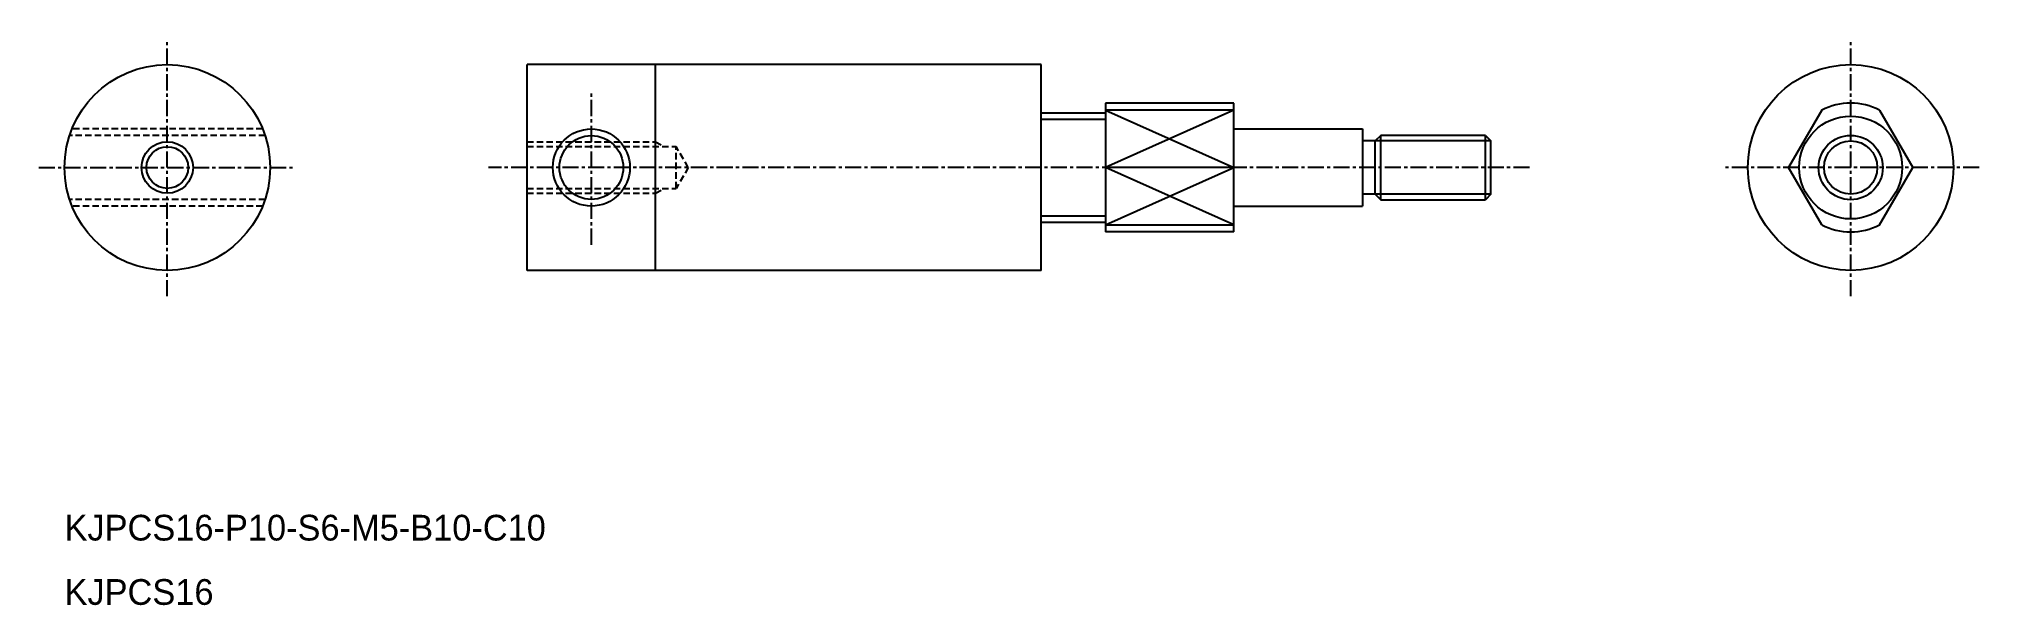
# Model space of a CAD drawing. Extents: x -1886 to -1735, y -806 to -762.
import ezdxf

# ---------------------------------------------------------------- set-up
doc = ezdxf.new("R2010")
doc.units = 0
doc.linetypes.add('CENTER', pattern=[2, 1.25, -0.25, 0.25, -0.25])
doc.linetypes.add('DASHED', pattern=[0.75, 0.5, -0.25])
doc.layers.get('0').update_dxf_attribs({"linetype": 'CONTINUOUS'})
doc.layers.add('CENTER', color=1, linetype='CENTER')

msp = doc.modelspace()

# ---------------------------------------------------------------- linework, layer by layer
at = {"color": 7, "linetype": 'CONTINUOUS'}
for p, q in [((-1847.95, -780.04), (-1847.95, -764.04)), ((-1807.95, -764.04), (-1847.95, -764.04)), ((-1837.95, -780.04), (-1837.95, -764.04)), ((-1807.95, -780.04), (-1807.95, -764.04)), ((-1802.95, -767.04), (-1802.95, -777.04)), ((-1792.95, -767.04), (-1802.95, -767.04)), ((-1792.95, -777.04), (-1792.95, -767.04)), ((-1807.95, -767.79), (-1802.95, -767.79)), ((-1807.95, -768.29), (-1802.95, -768.29)), ((-1747.2, -767.57), (-1749.78, -772.04)), ((-1742.7, -767.57), (-1740.12, -772.04)), ((-1792.95, -769.04), (-1782.95, -769.04)), ((-1782.95, -769.04), (-1782.95, -775.04)), ((-1781.95, -769.97), (-1782.95, -769.97)), ((-1781.52, -769.54), (-1781.95, -769.97)), ((-1781.95, -774.1), (-1781.95, -769.97)), ((-1781.52, -774.54), (-1781.52, -769.54)), ((-1773.38, -769.54), (-1781.52, -769.54)), ((-1773.38, -769.54), (-1772.95, -769.97)), ((-1773.38, -774.54), (-1773.38, -769.54)), ((-1772.95, -774.1), (-1772.95, -769.97)), ((-1792.95, -772.04), (-1802.95, -772.04)), ((-1747.2, -776.5), (-1749.78, -772.04)), ((-1742.7, -776.5), (-1740.12, -772.04)), ((-1781.95, -774.1), (-1782.95, -774.1)), ((-1781.95, -774.1), (-1781.52, -774.54)), ((-1781.52, -774.54), (-1773.38, -774.54)), ((-1772.95, -774.1), (-1773.38, -774.54)), ((-1807.95, -775.79), (-1802.95, -775.79)), ((-1792.95, -775.04), (-1782.95, -775.04)), ((-1807.95, -776.29), (-1802.95, -776.29)), ((-1792.95, -777.04), (-1802.95, -777.04)), ((-1807.95, -780.04), (-1847.95, -780.04))]:
    msp.add_line(p, q, dxfattribs=at)
at = {"color": 3, "linetype": 'CONTINUOUS'}
for p, q in [((-1802.95, -767.57), (-1792.95, -772.04)), ((-1792.95, -767.57), (-1802.95, -772.04)), ((-1772.95, -769.97), (-1781.95, -769.97)), ((-1792.95, -776.5), (-1802.95, -772.04)), ((-1802.95, -776.5), (-1792.95, -772.04)), ((-1772.95, -774.1), (-1781.95, -774.1))]:
    msp.add_line(p, q, dxfattribs=at)
for p, q in [((-1792.95, -767.57), (-1802.95, -767.57)), ((-1802.95, -776.5), (-1792.95, -776.5))]:
    msp.add_line(p, q)
at = {"color": 3, "linetype": 'DASHED'}
for p, q in [((-1868.34, -769.56), (-1883.56, -769.56)), ((-1868.53, -769.04), (-1883.37, -769.04)), ((-1847.95, -770.04), (-1837.95, -770.04)), ((-1837.95, -774.04), (-1837.95, -770.04)), ((-1837.95, -770.04), (-1837.29, -770.41)), ((-1847.95, -770.41), (-1836.35, -770.41)), ((-1836.35, -773.66), (-1836.35, -770.41)), ((-1835.41, -772.04), (-1836.35, -770.41)), ((-1835.41, -772.04), (-1836.35, -773.66)), ((-1868.34, -774.52), (-1883.56, -774.52)), ((-1847.95, -773.66), (-1836.35, -773.66)), ((-1847.95, -774.04), (-1837.95, -774.04)), ((-1837.95, -774.04), (-1837.29, -773.66)), ((-1868.53, -775.04), (-1883.37, -775.04))]:
    msp.add_line(p, q, dxfattribs=at)
at = {"color": 7, "linetype": 'CONTINUOUS'}
for centre, radius in [((-1875.95, -772.04), 8), ((-1744.95, -772.04), 8), ((-1744.95, -772.04), 4), ((-1842.95, -772.04), 2.48), ((-1744.95, -772.04), 2.5), ((-1875.95, -772.04), 1.62)]:
    msp.add_circle(centre, radius, dxfattribs=at)
at = {"color": 3, "linetype": 'CONTINUOUS'}
for centre, radius in [((-1875.95, -772.04), 2), ((-1842.95, -772.04), 3), ((-1744.95, -772.04), 2.07)]:
    msp.add_circle(centre, radius, dxfattribs=at)
at = {"color": 7, "linetype": 'CONTINUOUS'}
for start, end in [(63.2563, 116.7437), (243.2563, 296.7437)]:
    msp.add_arc((-1744.95, -772.04), 5, start, end, dxfattribs=at)
at = {"layer": 'CENTER', "color": 1, "linetype": 'CENTER'}
for p, q in [((-1875.95, -782.04), (-1875.95, -762.04)), ((-1744.95, -782.04), (-1744.95, -762.04)), ((-1842.95, -778.04), (-1842.95, -766.04)), ((-1885.95, -772.04), (-1865.95, -772.04)), ((-1769.95, -772.04), (-1850.95, -772.04)), ((-1734.95, -772.04), (-1754.95, -772.04))]:
    msp.add_line(p, q, dxfattribs=at)

# ---------------------------------------------------------------- texts
at = {"color": 7, "linetype": 'CONTINUOUS'}
for s, p in [('KJPCS16-P10-S6-M5-B10-C10', (-1883.95, -801.04)), ('KJPCS16', (-1883.95, -806.04))]:
    msp.add_text(s, height=2, dxfattribs=at).set_placement(p)

doc.saveas('drawing.dxf')
